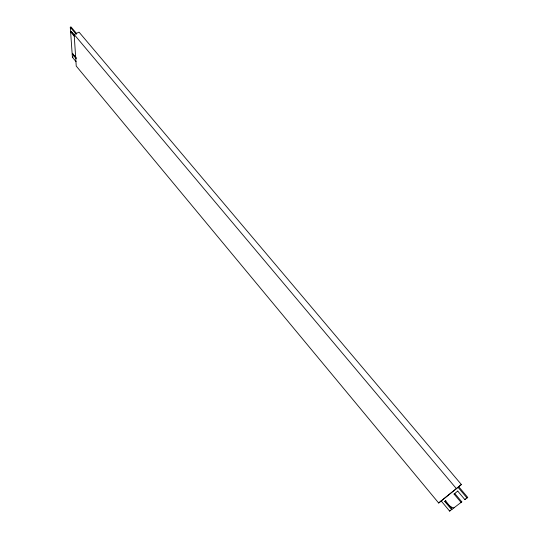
<?xml version="1.0" encoding="UTF-8"?>
<svg xmlns="http://www.w3.org/2000/svg" width="538" height="538" viewBox="0 0 538 538"><rect width="100%" height="100%" fill="white"/><g stroke="black" fill="none" stroke-linecap="round" stroke-linejoin="round"><path stroke-width="0.81" d="M461.806 501.846L461.106 502.445L454.059 494.039L454.751 493.447L461.806 501.846L453.487 508.188L448.974 505.565L445.222 501.066L444.765 501.429L451.584 509.627L452.263 509.049L445.444 500.858L444.765 501.429M457.73 491.113L464.872 499.6L465.578 499.002M458.033 487.327L458.732 486.729L467.717 497.388L467.018 497.986L458.033 487.327L441.167 500.918L449.634 511.1L452.263 509.049M449.634 511.1L450.306 510.522M453.487 508.188L454.173 507.61M438.672 503.01L461.375 484.53L79.039 32.119L74.157 34.486L76.235 66.066L438.672 503.01L441.032 501.019M458.806 486.601L461.375 484.53M445.444 500.858L445.901 500.488M454.059 494.039L457.818 491.006M464.872 499.6L467.717 497.388M76.08 61.695L72.401 57.263L73.067 56.934M72.401 57.263L72.159 53.861L72.832 53.531M76.235 57.97L72.099 53L70.606 31.809L71.292 31.48L74.486 35.273M74.271 35.333L70.539 30.901L70.283 27.236L70.976 26.9L76.504 33.45M70.283 27.236L76.309 34.385M74.157 34.486L456.432 488.692M70.606 31.809L74.331 36.241M74.378 55.387L75.925 57.25M72.159 53.861L76.288 58.824"/></g></svg>
